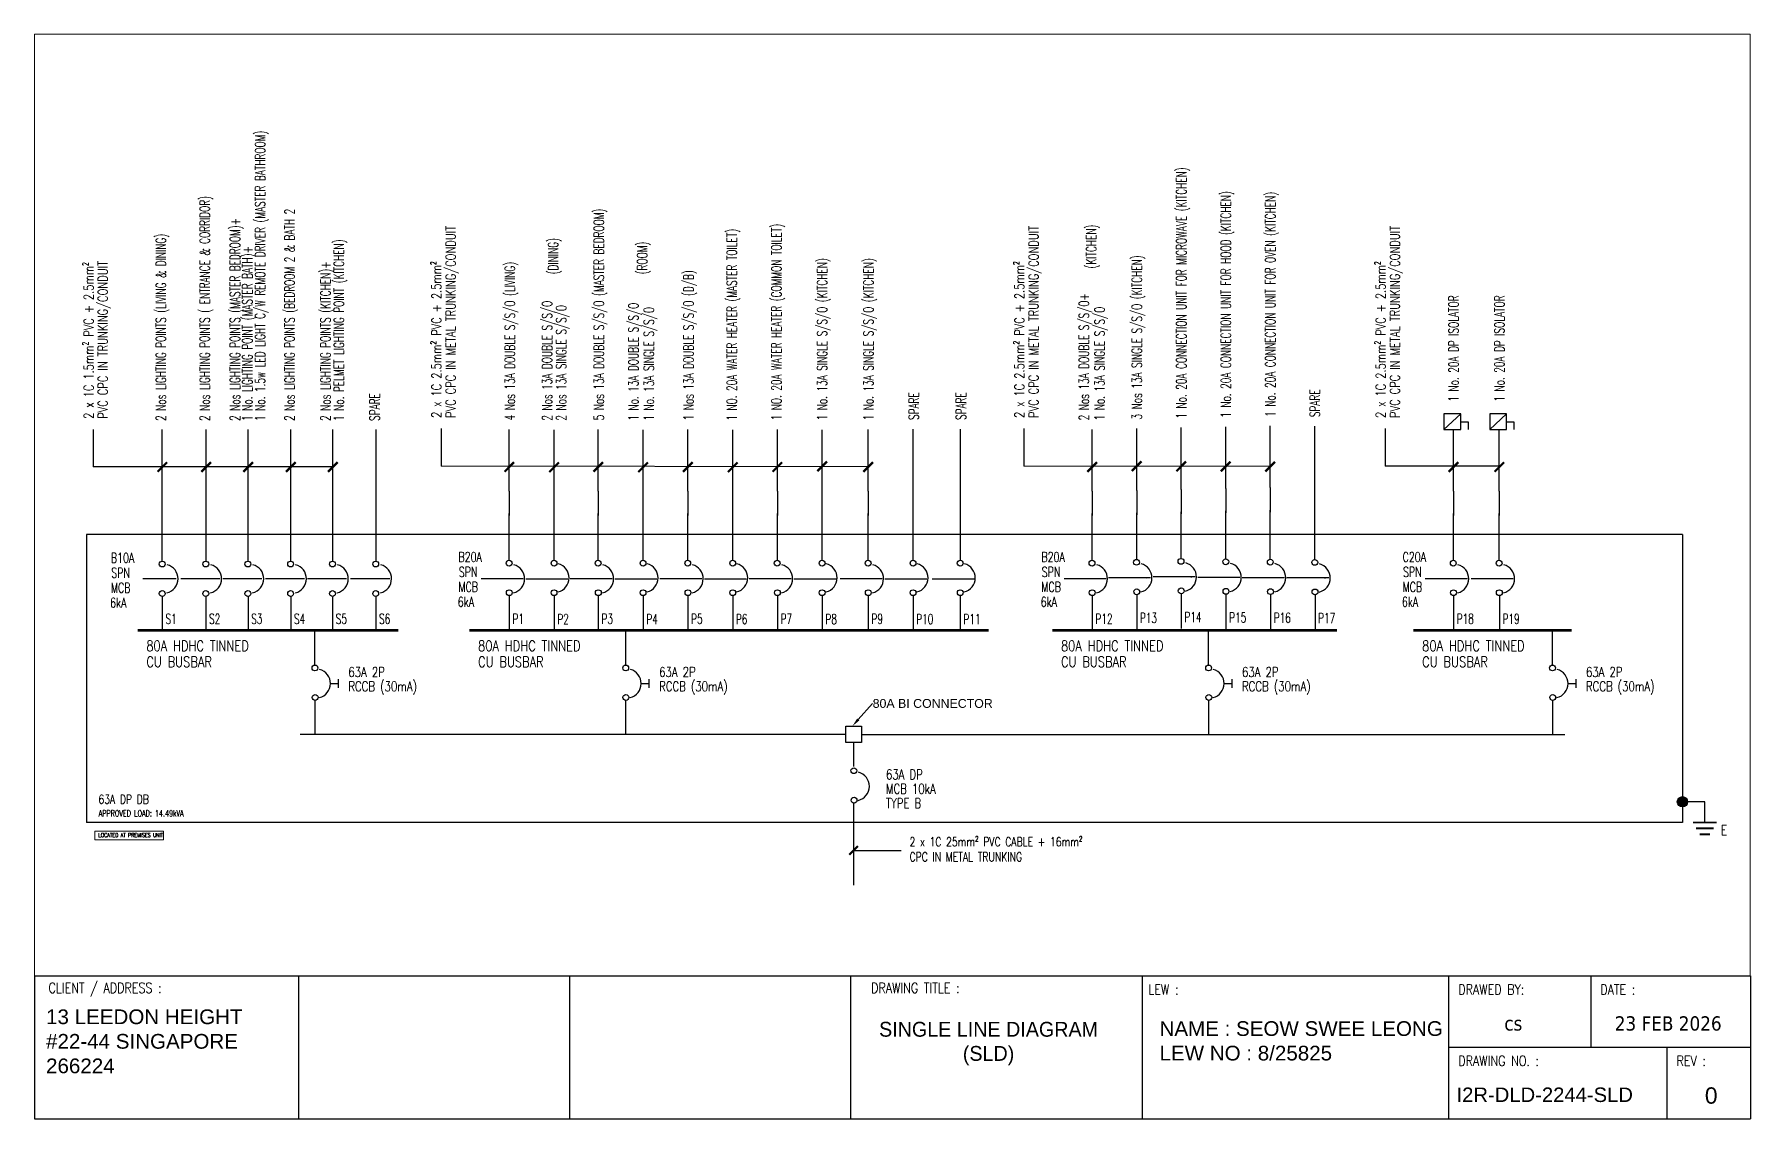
# Paper-space layout 'Layout1' of a CAD drawing. Header units: millimetres. Extents: x 1 to 404, y 1 to 256.
# The model-space entities are those that its viewports show. They can reach past a viewport. Long polylines and large blocks are cut down to what shows.
import ezdxf
from ezdxf import colors
from ezdxf.entities.mleader import LeaderData, LeaderLine
from ezdxf.lldxf.tags import DXFTag
from ezdxf.math import Vec2, Vec3

# ---------------------------------------------------------------- set-up
doc = ezdxf.new("R2010")
doc.units = ezdxf.units.MM
doc.linetypes.add('DASHED', pattern=[19.05, 12.7, -6.35])
for name, color, linetype in [('E-SLD-FRAME', 8, 'Continuous'), ('E-SLD-LEGENDF', 2, 'Continuous'), ('SLD', 2, 'Continuous'), ('SLD-LINE', 7, 'Continuous'), ('SLD-TXT', 7, 'Continuous'), ('TXT', 7, 'Continuous')]:
    doc.layers.add(name, color=color, linetype=linetype)
doc.styles.add('ARIAL', font='arial.ttf', dxfattribs={"width": 0.95})
doc.styles.add('ROMANS', font='romans.shx', dxfattribs={"width": 0.8})
doc.styles.add('SIMPLEX', font='simplex.shx', dxfattribs={"width": 0.75})
doc.styles.add('SLD-TXT', font='romans.shx', dxfattribs={"width": 0.75})
doc.styles.get("Standard").update_dxf_attribs({"font": 'arial.ttf'})
doc.styles.add('TAHOMA', font='tahoma.ttf', dxfattribs={"width": 0.9})
tags = doc.linetypes.add('CENTER', pattern=[2, 1.25, -0.25, 0.25, -0.25]).pattern_tags.tags
tags[10:11] = [DXFTag(74, 4), DXFTag(75, 0), DXFTag(340, '0'), DXFTag(46, 1.0), DXFTag(50, 0.0), DXFTag(44, 0.0), DXFTag(45, 0.0)]
tags[8:9] = [DXFTag(74, 4), DXFTag(75, 0), DXFTag(340, '0'), DXFTag(46, 1.0), DXFTag(50, 0.0), DXFTag(44, 0.0), DXFTag(45, 0.0)]
tags[6:7] = [DXFTag(74, 4), DXFTag(75, 0), DXFTag(340, '0'), DXFTag(46, 1.0), DXFTag(50, 0.0), DXFTag(44, 0.0), DXFTag(45, 0.0)]
tags[4:5] = [DXFTag(74, 4), DXFTag(75, 0), DXFTag(340, '0'), DXFTag(46, 1.0), DXFTag(50, 0.0), DXFTag(44, 0.0), DXFTag(45, 0.0)]
doc.dimstyles.new('1-100', dxfattribs={"dimtxt": 100, "dimasz": 100, "dimexe": 25, "dimexo": 10, "dimgap": 25, "dimtad": 1, "dimdec": 0, "dimzin": 0, "dimdsep": 46, "dimtxsty": 'SIMPLEX', "dimcen": 0, "dimclrd": 7, "dimclre": 7, "dimclrt": 7, "dimadec": 0, "dimazin": 0, "dimtfac": 1, "dimtdec": 0, "dimtofl": 0, "dimtmove": 1, "dimatfit": 0, "dimfxl": 1, "dimtolj": 1, "dimtzin": 0, "dimarcsym": 2})

msp = doc.modelspace()

# ---------------------------------------------------------------- hatches: boundary and pattern name
at = {"layer": 'E-SLD-LEGENDF'}
h = msp.add_hatch(color=2, dxfattribs=at)
h.dxf.hatch_style = 1
edge = h.paths.add_edge_path()
edge.add_arc((98129, 11204), 290, 0, 360)

# ---------------------------------------------------------------- linework, layer by layer
for p, q in [((85593, 33129), (84637, 32253)), ((88186, 33129), (87230, 32253)), ((85593, 32686), (86009, 32686)), ((86009, 32686), (86009, 32251)), ((88186, 32686), (88602, 32686)), ((88602, 32686), (88602, 32251)), ((21665, 17888), (22105, 17888)), ((22105, 18138), (22105, 17652)), ((39239, 17888), (39679, 17888)), ((39679, 18138), (39679, 17652)), ((72207, 17888), (72647, 17888)), ((72647, 18138), (72647, 17652)), ((91657, 17888), (92097, 17888)), ((92097, 18138), (92097, 17652)), ((50809, 15000), (19955, 15000)), ((51705, 15000), (91479, 15000)), ((51271, 8446), (53938, 8446))]:
    msp.add_line(p, q)
for points in [[(84637, 32253), (85593, 32253), (85593, 33129), (84637, 33129)], [(87230, 32253), (88186, 32253), (88186, 33129), (87230, 33129)], [(50809, 15481), (51705, 15481), (51705, 14557), (50809, 14557)]]:
    msp.add_lwpolyline(points, close=True)
at = {"lineweight": 0}
msp.add_lwpolyline([(8343, 9543), (12223, 9543), (12223, 9055), (8343, 9055)], close=True, dxfattribs=at)
for centre in [(12151, 24644), (14614, 24644), (16997, 24644), (19412, 24644), (21781, 24644), (24227, 24644), (31769, 24692), (34312, 24692), (36802, 24692), (39345, 24692), (41872, 24692), (44415, 24692), (46930, 24692), (49472, 24692), (52072, 24692), (54614, 24692), (57284, 24692), (64737, 24692), (67253, 24742), (69770, 24793), (72301, 24770), (74818, 24752), (77335, 24735), (85168, 24692), (87761, 24692), (12151, 22975), (14614, 22975), (16997, 22975), (19412, 22975), (21781, 22975), (24227, 22975), (31781, 23023), (34313, 23023), (36815, 23023), (39346, 23023), (41884, 23023), (44415, 23023), (46942, 23023), (49473, 23023), (52084, 23023), (54615, 23023), (57285, 23023), (64749, 23023), (67266, 23074), (69782, 23124), (72313, 23101), (74830, 23084), (77347, 23066), (85180, 23023), (87773, 23023), (20789, 18769), (38364, 18769), (71331, 18769), (90781, 18769), (20801, 17100), (38376, 17100), (71343, 17100), (90793, 17100), (51267, 12957), (51279, 11289)]:
    msp.add_circle(centre, 165)
for centre in [(12224, 23813), (14687, 23813), (17070, 23813), (19485, 23813), (21853, 23813), (24299, 23813), (31824, 23811), (34341, 23862), (36857, 23811), (39374, 23862), (41927, 23811), (44443, 23862), (46985, 23811), (49501, 23862), (52126, 23811), (54643, 23862), (57313, 23862), (64792, 23811), (67308, 23862), (69825, 23912), (72356, 23889), (74873, 23871), (77389, 23854), (85223, 23811), (87816, 23811), (20844, 17888), (38418, 17888), (71386, 17888), (90836, 17888), (51322, 12077)]:
    msp.add_arc(centre, 821, 283.77687, 75.22012)
at = {"layer": 'E-SLD-FRAME', "color": 7, "linetype": 'CENTER', "ltscale": 1000}
for p, q in [((98129, 26316), (7870, 26316)), ((7870, 26316), (7870, 10030)), ((98129, 26316), (98129, 10030)), ((98129, 10030), (7870, 10030))]:
    msp.add_line(p, q, dxfattribs=at)
at = {"layer": 'E-SLD-LEGENDF', "color": 2}
for p, q in [((99395, 11204), (98129, 11204)), ((99395, 10030), (99395, 11204))]:
    msp.add_line(p, q, dxfattribs=at)
for points, const_width in [([(98728, 10030), (100061, 10030)], 111), ([(98895, 9696), (99894, 9696)], 111), ([(99095, 9363), (99694, 9363)], 100)]:
    msp.add_lwpolyline(points, dxfattribs=dict(at, const_width=const_width))
msp.add_circle((98129, 11204), 290, dxfattribs=at)
at = {"layer": 'SLD', "color": 7}
for p, q in [((8250, 32253), (8250, 30130)), ((27922, 32306), (27922, 30182)), ((60890, 32306), (60890, 30182)), ((81321, 32306), (81321, 30182)), ((21799, 30130), (8250, 30130)), ((52082, 30130), (27922, 30182)), ((74814, 30152), (60890, 30182)), ((87810, 30168), (81321, 30182))]:
    msp.add_line(p, q, dxfattribs=at)
at = {"layer": 'SLD', "color": 2, "const_width": 152}
for points in [[(10757, 20894), (25501, 20894)], [(29519, 20894), (58886, 20894)], [(62487, 20894), (78593, 20894)], [(82918, 20894), (91871, 20894)]]:
    msp.add_lwpolyline(points, dxfattribs=at)
at = {"layer": 'SLD-LINE', "linetype": 'ByBlock'}
for p, q in [((12155, 24832), (12155, 32253)), ((14633, 24807), (14632, 32253)), ((17017, 24807), (17015, 32253)), ((19431, 24807), (19430, 32253)), ((21800, 24807), (21799, 32253)), ((31780, 28759), (31780, 32253)), ((34312, 24817), (34312, 32238)), ((36813, 28759), (36813, 32253)), ((39345, 24817), (39345, 32238)), ((41882, 28759), (41882, 32253)), ((44415, 24817), (44415, 32238)), ((46940, 28759), (46940, 32253)), ((49472, 24817), (49472, 32238)), ((52082, 28759), (52082, 32253)), ((64747, 28759), (64747, 32253)), ((67264, 28810), (67264, 32304)), ((69781, 28861), (69781, 32354)), ((72297, 28911), (72297, 32405)), ((74814, 28962), (74814, 32455)), ((85178, 28759), (85178, 32253)), ((87771, 28759), (87771, 32253)), ((31780, 24832), (31780, 27496)), ((36813, 24832), (36813, 27496)), ((41882, 24832), (41882, 27496)), ((46940, 24832), (46940, 27496)), ((52082, 24832), (52082, 27496)), ((64747, 24832), (64747, 27496)), ((67264, 24883), (67264, 27547)), ((69781, 24933), (69781, 27597)), ((72301, 24935), (72297, 27648)), ((74818, 24917), (74814, 27698)), ((85178, 24832), (85178, 27496)), ((87771, 24832), (87771, 27496)), ((12157, 22790), (12157, 20894)), ((14620, 22790), (14620, 20894)), ((17003, 22790), (17003, 20894)), ((19418, 22790), (19418, 20894)), ((21787, 22790), (21787, 20894)), ((24233, 22790), (24233, 20894)), ((31782, 22858), (31782, 20894)), ((34314, 22858), (34314, 20878)), ((36816, 22858), (36816, 20894)), ((39348, 22858), (39348, 20878)), ((41885, 22858), (41885, 20894)), ((44417, 22858), (44417, 20878)), ((46943, 22858), (46943, 20894)), ((49475, 22858), (49475, 20878)), ((52085, 22858), (52085, 20894)), ((54617, 22858), (54617, 20878)), ((57287, 22858), (57287, 20878)), ((64750, 22858), (64750, 20894)), ((67267, 22909), (67267, 20944)), ((69783, 22960), (69783, 20995)), ((72314, 22936), (72314, 20972)), ((74831, 22919), (74831, 20954)), ((77348, 22901), (77348, 20936)), ((85181, 22858), (85181, 20894)), ((87774, 22858), (87774, 20894)), ((20788, 18959), (20788, 20894)), ((38363, 18959), (38363, 20894)), ((71331, 18959), (71331, 20894)), ((90781, 18959), (90781, 20894)), ((20801, 15000), (20801, 16936)), ((38376, 15000), (38376, 16936)), ((71343, 15000), (71343, 16936)), ((90793, 15000), (90793, 16936)), ((51269, 13196), (51269, 14557))]:
    msp.add_line(p, q, dxfattribs=at)
at = {"layer": 'SLD-LINE', "linetype": 'DASHED', "ltscale": 50}
for p, q in [((24246, 24807), (24245, 32253)), ((77334, 24899), (77330, 32438))]:
    msp.add_line(p, q, dxfattribs=at)
at = {"layer": 'SLD-LINE', "linetype": 'DASHED', "ltscale": 30}
for p, q in [((54624, 24856), (54624, 32277)), ((57295, 24856), (57295, 32277))]:
    msp.add_line(p, q, dxfattribs=at)
at = {"layer": 'SLD-LINE'}
for p, q in [((31780, 28759), (31780, 27379)), ((36813, 28759), (36813, 27379)), ((41882, 28759), (41882, 27379)), ((46940, 28759), (46940, 27379)), ((52082, 28759), (52082, 27379)), ((64747, 28759), (64747, 27379)), ((67264, 28810), (67264, 27430)), ((69781, 28861), (69781, 27480)), ((72297, 28911), (72297, 27531)), ((74814, 28962), (74814, 27581)), ((85178, 28759), (85178, 27379)), ((87771, 28759), (87771, 27379)), ((51271, 6480), (51271, 11110))]:
    msp.add_line(p, q, dxfattribs=at)
at = {"layer": 'SLD-TXT'}
for points, const_width in [([(11883, 29858), (12427, 30402)], 128), ([(14360, 29858), (14904, 30402)], 128), ([(16743, 29858), (17287, 30402)], 128), ([(19158, 29858), (19702, 30402)], 128), ([(21527, 29858), (22070, 30402)], 128), ([(31508, 29858), (32051, 30402)], 128), ([(34040, 29843), (34584, 30386)], 128), ([(36541, 29858), (37085, 30402)], 128), ([(39073, 29843), (39617, 30386)], 128), ([(41611, 29858), (42154, 30402)], 128), ([(44143, 29843), (44686, 30386)], 128), ([(46669, 29858), (47212, 30402)], 128), ([(49201, 29896), (49744, 30439)], 128), ([(51810, 29858), (52354, 30402)], 128), ([(64476, 29858), (65019, 30402)], 128), ([(66992, 29909), (67536, 30452)], 128), ([(69509, 29891), (70052, 30435)], 128), ([(72025, 29886), (72569, 30429)], 128), ([(74542, 29880), (75085, 30424)], 128), ([(84907, 29858), (85450, 30402)], 128), ([(87500, 29858), (88043, 30402)], 128), ([(51001, 8208), (51495, 8702)], 116)]:
    msp.add_lwpolyline(points, dxfattribs=dict(at, const_width=const_width))

# ---------------------------------------------------------------- texts
at = {"layer": 'SLD-TXT', "style": 'ROMANS', "width": 0.65}
for s, height, p in [('1 No. 1.5w LED LIGHT C/W REMOTE DRIVER (MASTER BATHROOM)', 568.56, (17972, 32735)), ('1 No. 20A CONNECTION UNIT FOR MICROWAVE (KITCHEN)', 568.56, (70072, 32864)), ('1 No. 20A CONNECTION UNIT FOR HOOD (KITCHEN)', 568.56, (72589, 32915)), ('2 Nos LIGHTING POINTS ( ENTRANCE & CORRIDOR)', 568.56, (14839, 32735)), ('2 Nos LIGHTING POINTS (BEDROOM 2 & BATH 2', 568.56, (19637, 32735)), ('5 Nos 13A DOUBLE S/S/O (MASTER BEDROOM)', 568.56, (37129, 32763)), ('1 No. 20A CONNECTION UNIT FOR OVEN (KITCHEN)', 568.56, (75105, 32966)), ('2 Nos LIGHTING POINTS (MASTER BEDROOM)+', 568.56, (16552, 32735)), ('1 NO. 20A WATER HEATER (COMMON TOILET)', 568.56, (47172, 32763)), ('(KITCHEN)', 568.6, (64979, 41346)), ('2 Nos LIGHTING POINTS (LIVING & DINING)', 568.56, (12361, 32735)), ('1 No. PELMET LIGHTING POINT (KITCHEN)', 568.56, (22428, 32735)), ('(DINING)', 568.6, (34543, 41018)), ('(ROOM)', 568.6, (39577, 41018)), ('1 NO. 20A WATER HEATER (MASTER TOILET)', 568.56, (44646, 32748)), ('1 No. LIGHTING POINT (MASTER BATH)+', 568.56, (17249, 32735)), ('1 No. 13A SINGLE S/S/O (KITCHEN)', 568.56, (49754, 32763)), ('1 No. 13A SINGLE S/S/O (KITCHEN)', 568.56, (52374, 32763)), ('3 Nos 13A SINGLE S/S/O (KITCHEN)', 568.56, (67556, 32814)), ('2 Nos LIGHTING POINTS (KITCHEN)+', 568.56, (21670, 32735)), ('4 Nos 13A DOUBLE S/S/O (LIVING)', 568.56, (32096, 32763)), ('1 Nos 13A DOUBLE S/S/O (D/B)', 568.56, (42198, 32763)), ('2 Nos 13A DOUBLE S/S/O+', 568.56, (64565, 32763)), ('2 Nos 13A DOUBLE S/S/O', 568.56, (34201, 32748)), ('2 Nos 13A SINGLE S/S/O', 568.56, (35000, 32748)), ('1 No. 13A DOUBLE S/S/O', 568.56, (39082, 32748)), ('1 No. 13A SINGLE S/S/O', 568.56, (39957, 32748)), ('1 No. 13A SINGLE S/S/O', 568.56, (65447, 32763)), ('1 No. 20A DP ISOLATOR', 568.56, (85470, 33825)), ('1 No. 20A DP ISOLATOR', 568.56, (88063, 33825)), ('SPARE', 568.6, (24451, 32735)), ('SPARE', 568.6, (54940, 32787)), ('SPARE', 568.6, (57611, 32787)), ('SPARE', 568.6, (77622, 32948))]:
    msp.add_text(s, height=height, rotation=90, dxfattribs=at).set_placement(p)
at = {"layer": 'SLD-TXT'}
for s, height, style, width, p in [('B10A', 559, 'SLD-TXT', 0.7, (9248, 24715)), ('B20A', 559, 'SLD-TXT', 0.7, (28905, 24764)), ('B20A', 559, 'SLD-TXT', 0.7, (61872, 24764)), ('C20A', 559, 'SLD-TXT', 0.7, (82303, 24764)), ('SPN', 559, 'SLD-TXT', 0.7, (9268, 23869)), ('SPN', 559, 'SLD-TXT', 0.7, (28924, 23918)), ('SPN', 559, 'SLD-TXT', 0.7, (61892, 23918)), ('SPN', 559, 'SLD-TXT', 0.7, (82323, 23918)), ('MCB', 559, 'SLD-TXT', 0.7, (9248, 23023)), ('MCB', 559, 'SLD-TXT', 0.7, (28905, 23072)), ('MCB', 559, 'SLD-TXT', 0.7, (61872, 23072)), ('MCB', 559, 'SLD-TXT', 0.7, (82303, 23072)), ('6kA', 559, 'SLD-TXT', 0.7, (9208, 22177)), ('6kA', 559, 'SLD-TXT', 0.7, (28865, 22226)), ('6kA', 559, 'SLD-TXT', 0.7, (61832, 22226)), ('6kA', 559, 'SLD-TXT', 0.7, (82263, 22226)), ('S1', 568.6, 'ROMANS', 0.65, (12339, 21261)), ('S2', 568.6, 'ROMANS', 0.65, (14802, 21261)), ('S3', 568.6, 'ROMANS', 0.65, (17185, 21261)), ('S4', 568.6, 'ROMANS', 0.65, (19600, 21261)), ('S5', 568.6, 'ROMANS', 0.65, (21968, 21261)), ('S6', 568.6, 'ROMANS', 0.65, (24415, 21261)), ('P1', 568.6, 'ROMANS', 0.65, (31964, 21261)), ('P2', 568.6, 'ROMANS', 0.65, (34496, 21246)), ('P3', 568.6, 'ROMANS', 0.65, (36997, 21261)), ('P4', 568.6, 'ROMANS', 0.65, (39529, 21246)), ('P5', 568.6, 'ROMANS', 0.65, (42067, 21261)), ('P6', 568.6, 'ROMANS', 0.65, (44599, 21246)), ('P7', 568.6, 'ROMANS', 0.65, (47125, 21261)), ('P8', 568.6, 'ROMANS', 0.65, (49657, 21246)), ('P9', 568.6, 'ROMANS', 0.65, (52266, 21261)), ('P10', 568.6, 'ROMANS', 0.65, (54798, 21246)), ('P11', 568.6, 'ROMANS', 0.65, (57469, 21246)), ('P12', 568.6, 'ROMANS', 0.65, (64932, 21261)), ('P13', 568.6, 'ROMANS', 0.65, (67448, 21312)), ('P14', 568.6, 'ROMANS', 0.65, (69965, 21363)), ('P15', 568.6, 'ROMANS', 0.65, (72496, 21339)), ('P16', 568.6, 'ROMANS', 0.65, (75013, 21322)), ('P17', 568.6, 'ROMANS', 0.65, (77529, 21304)), ('P18', 568.6, 'ROMANS', 0.65, (85363, 21261)), ('P19', 568.6, 'ROMANS', 0.65, (87956, 21261)), ('80A HDHC TINNED', 595.63, 'SLD-TXT', 0.8, (11249, 19722)), ('80A HDHC TINNED', 595.63, 'SLD-TXT', 0.8, (30011, 19722)), ('80A HDHC TINNED', 595.63, 'SLD-TXT', 0.8, (62979, 19722)), ('80A HDHC TINNED', 595.63, 'SLD-TXT', 0.8, (83410, 19722)), ('CU BUSBAR', 595.6, 'SLD-TXT', 0.8, (11249, 18816)), ('CU BUSBAR', 595.6, 'SLD-TXT', 0.8, (30011, 18816)), ('CU BUSBAR', 595.6, 'SLD-TXT', 0.8, (62979, 18816)), ('CU BUSBAR', 595.6, 'SLD-TXT', 0.8, (83410, 18816))]:
    msp.add_text(s, height=height, dxfattribs=dict(at, style=style, width=width)).set_placement(p)
at = {"layer": 'SLD-TXT', "char_height": 546.83, "width": 21416.33, "attachment_point": 1, "rotation": 90, "line_spacing_factor": 0.880435, "style": 'SLD-TXT'}
for s, insert in [('2 x 1C 2.5mm² PVC + 2.5mm² \\PPVC CPC IN METAL TRUNKING/CONDUIT', (27389, 32902)), ('2 x 1C 2.5mm² PVC + 2.5mm² \\PPVC CPC IN METAL TRUNKING/CONDUIT', (60356, 32902)), ('2 x 1C 2.5mm² PVC + 2.5mm² \\PPVC CPC IN METAL TRUNKING/CONDUIT', (80787, 32902)), ('2 x 1C 1.5mm² PVC + 2.5mm² \\PPVC CPC IN TRUNKING/CONDUIT', (7716, 32850))]:
    msp.add_mtext(s, dxfattribs=dict(at, insert=insert))
at = {"layer": 'SLD-TXT', "width": 7993.36, "attachment_point": 1, "line_spacing_factor": 0.869565, "style": 'SLD-TXT'}
for s, insert, char_height in [('63A 2P \\PRCCB (30mA)', (22679, 18819), 558.98), ('63A 2P \\PRCCB (30mA)', (40254, 18819), 558.98), ('63A 2P \\PRCCB (30mA)', (73221, 18819), 558.98), ('63A 2P \\PRCCB (30mA)', (92671, 18819), 558.98), ('63A DP\\PMCB 10kA\\PTYPE B', (53083, 13028), 559)]:
    msp.add_mtext(s, dxfattribs=dict(at, insert=insert, char_height=char_height))
at = {"layer": 'SLD-TXT', "color": 7, "attachment_point": 1, "style": 'SLD-TXT'}
for s, insert, char_height, width in [('APPROVED LOAD: 14.49kVA', (8555, 10728), 353.13, 13471.06), ('63A DP DB', (8543, 11602), 510.4, 19469.39), ('LOCATED AT PREMISES UNIT', (8539, 9432), 224.11, 8549.16), ('2 x 1C 25mm² PVC CABLE + 16mm² \\PCPC IN METAL TRUNKING', (54418, 9196), 510.37, 19469.39)]:
    msp.add_mtext(s, dxfattribs=dict(at, insert=insert, char_height=char_height, width=width))
at = {"layer": 'SLD-TXT', "color": 2, "insert": (100311, 9887), "char_height": 568.8, "width": 7194.03, "attachment_point": 1, "line_spacing_factor": 0.908108, "style": 'SLD-TXT'}
msp.add_mtext('{\\W0.75;E}', dxfattribs=at)

# ---------------------------------------------------------------- leaders
ml = msp.add_multileader_mtext('Standard')
ml.set_content('80A BI CONNECTOR', color=256)
ml.set_leader_properties()
ml.build(insert=Vec2(0, 0))
ml.multileader.update_dxf_attribs({"arrow_head_size": 500})
ctx = ml.context
ctx.base_point, ctx.char_height, ctx.arrow_head_size, ctx.plane_origin = Vec3(52329, 16759), 500, 500, Vec3(51186, 15481)
notes = []
notes.append((ctx, [(0, (1, 1, 0), (52321, 16759), (1, 0), 8, [(0, [(51186, 15481)], 0, [])])]))
ctx.mtext.insert, ctx.mtext.flow_direction = Vec3(52331, 17013), 5
at = {"layer": 'SLD'}
for points in [[(12943, 23811), (11054, 23811)], [(15405, 23811), (13196, 23807)], [(17789, 23811), (15580, 23807)], [(20203, 23811), (17994, 23807)], [(22572, 23811), (20363, 23807)], [(25018, 23811), (22809, 23807)], [(32567, 23811), (30185, 23811)], [(35099, 23796), (32718, 23796)], [(37601, 23811), (35219, 23811)], [(40133, 23796), (37751, 23796)], [(42670, 23811), (40288, 23811)], [(45202, 23796), (42820, 23796)], [(47728, 23811), (45346, 23811)], [(50260, 23796), (47878, 23796)], [(52870, 23811), (50488, 23811)], [(55402, 23796), (53020, 23796)], [(58072, 23796), (55690, 23796)], [(65535, 23811), (63153, 23811)], [(68052, 23862), (65670, 23862)], [(70568, 23912), (68186, 23913)], [(73099, 23889), (70718, 23889)], [(75616, 23871), (73234, 23872)], [(78133, 23854), (75751, 23854)], [(85966, 23811), (83584, 23811)], [(88559, 23811), (86177, 23811)]]:
    msp.add_leader(points, dimstyle='1-100', override={"dimasz": 250}, dxfattribs=at)
for ctx, leaders in notes:
    for number, flags, end, landing, length, lines in leaders:
        leader = LeaderData()
        leader.index, (leader.has_last_leader_line, leader.has_dogleg_vector, leader.attachment_direction) = number, flags
        leader.last_leader_point, leader.dogleg_vector, leader.dogleg_length = Vec3(end), Vec3(landing), length
        for number, points, colour, breaks in lines:
            line = LeaderLine()
            line.index, line.vertices, line.color, line.breaks = number, Vec3.list(points), colors.encode_raw_color(colour), breaks
            leader.lines.append(line)
        ctx.leaders.append(leader)

psp = doc.layouts.get("Layout1")

# ---------------------------------------------------------------- linework, layer by layer
at = {"color": 7}
for p, q in [((0.81, 34.6), (404.21, 34.6)), ((0.81, 34.6), (0.81, 1.04)), ((62.86, 34.6), (62.86, 1.04)), ((126.58, 34.6), (126.58, 1.04)), ((192.66, 34.6), (192.66, 1.04)), ((261.22, 34.6), (261.22, 1.04)), ((333.23, 34.6), (333.23, 1.04)), ((366.61, 34.6), (366.61, 17.82)), ((404.21, 34.6), (404.21, 1.04)), ((384.52, 17.82), (384.52, 1.04)), ((0.81, 1.04), (404.21, 1.04))]:
    psp.add_line(p, q, dxfattribs=at)
at = {"layer": 'TXT', "color": 7}
psp.add_line((333.23, 17.82), (404.21, 17.82), dxfattribs=at)

# ---------------------------------------------------------------- texts
at = {"color": 7, "char_height": 3.4593, "attachment_point": 1}
for s, width, insert in [('13 LEEDON HEIGHT\\P#22-44 SINGAPORE\\P266224', 57.6886, (3.56, 26.71)), ('NAME : SEOW SWEE LEONG\\PLEW NO : 8/25825', 67.0314, (265.27, 23.94))]:
    psp.add_mtext_dynamic_manual_height_columns(s, width=width, gutter_width=17.3, heights=[0], dxfattribs=dict(at, insert=insert))
at = {"layer": 'TXT', "color": 7, "style": 'SIMPLEX', "width": 0.8}
for s, height, p in [('CLIENT / ADDRESS :', 2.3972, (4.15, 30.56)), ('DRAWING TITLE :', 2.3972, (197.47, 30.56)), ('LEW :', 2.397, (262.65, 30.2)), ('DRAWED BY:', 2.397, (335.49, 30.2)), ('DATE :', 2.397, (368.88, 30.2)), ('DRAWING NO. :', 2.3972, (335.49, 13.42)), ('REV :', 2.397, (386.79, 13.42))]:
    psp.add_text(s, height=height, dxfattribs=at).set_placement(p)
at = {"layer": 'TXT', "color": 7}
for s, height, style, p in [('cs', 3.356, 'TAHOMA', (346.31, 21.74)), ('23 FEB 2026', 3.356, 'TAHOMA', (372.27, 21.74)), ('I2R-DLD-2244-SLD', 3.4019, 'ARIAL', (335.08, 4.96)), ('0', 3.84, 'ARIAL', (393.45, 4.56))]:
    psp.add_text(s, height=height, dxfattribs=dict(at, style=style)).set_placement(p)
at = {"layer": 'TXT', "color": 7, "insert": (199.09, 23.79), "char_height": 3.4894, "width": 51.9918, "attachment_point": 1, "line_spacing_factor": 0.975, "style": 'ARIAL'}
psp.add_mtext('\\pxqc;SINGLE LINE DIAGRAM\\P(SLD)', dxfattribs=at)

# ---------------------------------------------------------------- viewports
at = {"layer": '0'}
psp.add_viewport(center=(202.46, 145.21), size=(403.3, 221.2037), view_center_point=(53440.86, 27977.5), view_height=53226.671, dxfattribs=at)

doc.saveas('drawing.dxf')
